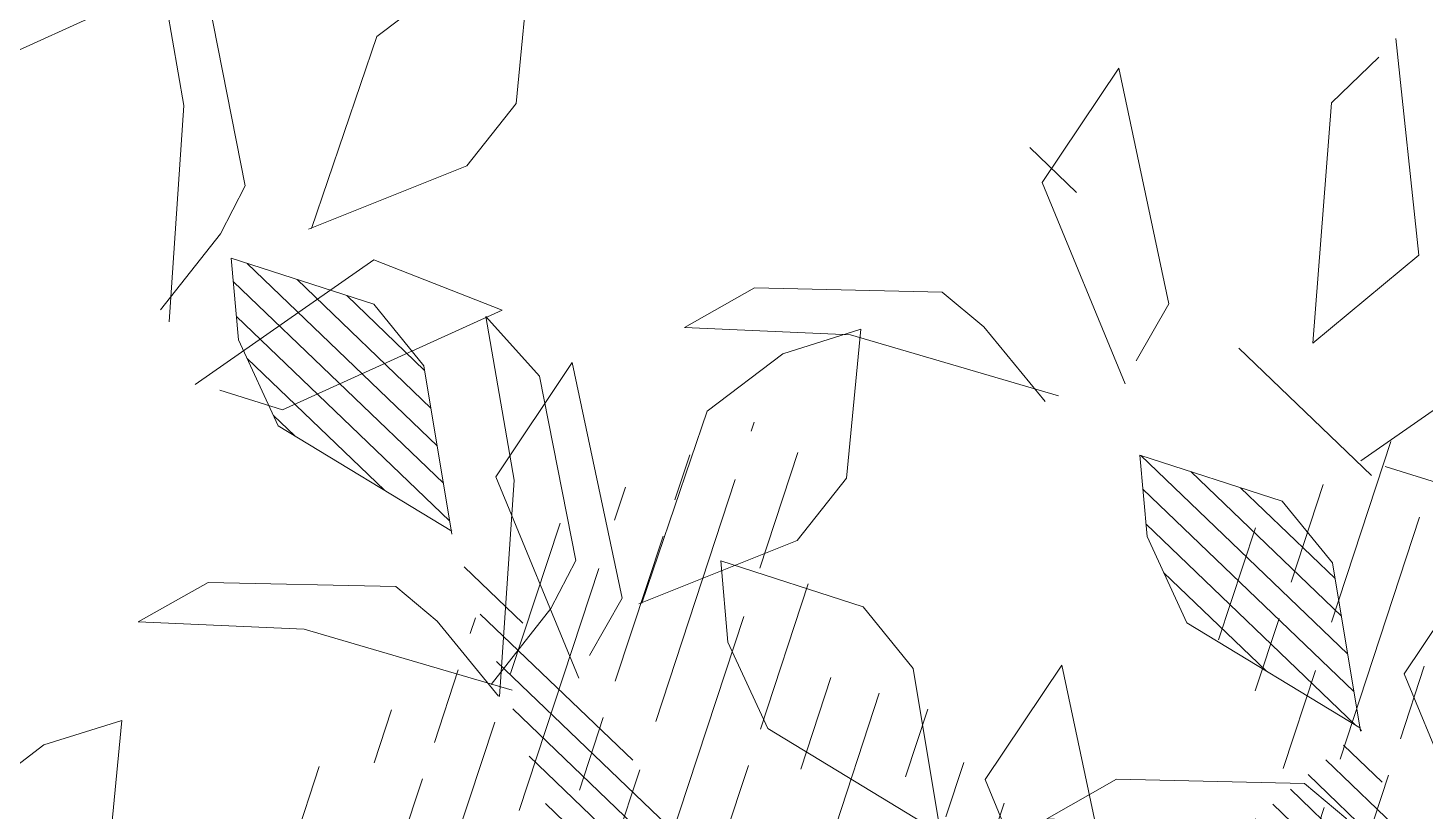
# Model space of a CAD drawing. Header units: millimetres. Extents: x 29001 to 40804, y -8833 to -5892.
# Drawn here: x 29458.98 to 29465.32, y -8316.67 to -8313.11 of the extents above; entities that cross this region are included whole.
import ezdxf

# ---------------------------------------------------------------- set-up
doc = ezdxf.new("R2010")
doc.units = ezdxf.units.MM
doc.layers.get('0').update_dxf_attribs({"lineweight": 0})
for name, color, linetype, lineweight in [('250', 250, 'Continuous', 0), ('251', 251, 'Continuous', 0), ('252', 252, 'Continuous', 0)]:
    doc.layers.add(name, color=color, linetype=linetype, lineweight=lineweight)
pattern_1 = [(44.99999999999999, (-1654799.557440551, 54995.25761950466), (-0.0105615167030975, 0.0105615167030975), [])]

# ---------------------------------------------------------------- blocks, each defined once
blk = doc.blocks.new('U1')
at = {"lineweight": 0, "true_color": 0x6c822b}
h = blk.add_hatch(dxfattribs=at)
h.set_pattern_fill('ANSI31', color=67, scale=0.1194899212860037, style=0)
h.set_pattern_definition([(44.99999999999999, (0, 4.365574568510056e-11), (-0.2682625242586764, 0.2682625242586763), [])])
edge = h.paths.add_edge_path()
edge.add_line((-2359701.447808456, 78421.5133471127), (-2359701.431868462, 78421.62357934567))
edge.add_line((-2359701.431868462, 78421.62357934567), (-2359701.399909436, 78421.66439743007))
edge.add_line((-2359701.399909435, 78421.6643974301), (-2359701.30758361, 78421.69634192748))
edge.add_line((-2359701.30758361, 78421.69634192745), (-2359701.311134542, 78421.64310102917))
edge.add_line((-2359701.311134541, 78421.64310102919), (-2359701.335991383, 78421.58631069612))
edge.add_line((-2359701.335991383, 78421.5863106961), (-2359701.447847814, 78421.51532262382))
edge.add_line((-2359701.728682051, 78421.73280511558), (-2359701.712742058, 78421.84303734855))
edge.add_line((-2359701.712742058, 78421.84303734856), (-2359701.680783031, 78421.88385543294))
edge.add_line((-2359701.680783031, 78421.88385543293), (-2359701.588457206, 78421.91579993033))
edge.add_line((-2359701.588457206, 78421.91579993034), (-2359701.592008138, 78421.86255903206))
edge.add_line((-2359701.592008138, 78421.86255903207), (-2359701.616864979, 78421.80576869899))
edge.add_line((-2359701.616864979, 78421.80576869898), (-2359701.72872141, 78421.73478062674))
edge.add_line((-2359702.115140365, 78422.11484374959), (-2359702.219353339, 78422.1541487723))
edge.add_line((-2359702.219353339, 78422.15414877232), (-2359702.252331131, 78422.19414828032))
edge.add_line((-2359702.252331131, 78422.19414828031), (-2359702.263643262, 78422.29118716196))
edge.add_line((-2359702.263643262, 78422.29118716197), (-2359702.212416326, 78422.27625386423))
edge.add_line((-2359702.212416326, 78422.27625386421), (-2359702.16231157, 78422.23975019316))
edge.add_line((-2359702.162311571, 78422.23975019317), (-2359702.117077999, 78422.1152307512))
edge.add_line((-2359702.368378384, 78421.59792537813), (-2359702.3525749, 78421.48767349139))
edge.add_line((-2359702.352574901, 78421.4876734914), (-2359702.371721321, 78421.43949766818))
edge.add_line((-2359702.37172132, 78421.43949766817), (-2359702.451286016, 78421.3828057978))
edge.add_line((-2359702.451286016, 78421.3828057978), (-2359702.462898357, 78421.43488608116))
edge.add_line((-2359702.462898357, 78421.43488608116), (-2359702.455071384, 78421.49638195895))
edge.add_line((-2359702.455071384, 78421.49638195898), (-2359702.36778334, 78421.59604120276))
edge.add_line((-2359701.998010804, 78421.19581095825), (-2359701.982207321, 78421.08555907151))
edge.add_line((-2359701.982207321, 78421.08555907151), (-2359702.001353742, 78421.03738324827))
edge.add_line((-2359702.001353742, 78421.03738324827), (-2359702.080918436, 78420.9806913779))
edge.add_line((-2359702.080918436, 78420.98069137789), (-2359702.092530778, 78421.03277166127))
edge.add_line((-2359702.092530778, 78421.03277166128), (-2359702.084703804, 78421.09426753907))
edge.add_line((-2359702.084703805, 78421.09426753907), (-2359701.997415761, 78421.19392678286))
edge.add_line((-2359701.22760394, 78422.19655739544), (-2359701.211663947, 78422.30678962839))
edge.add_line((-2359701.211663947, 78422.30678962836), (-2359701.179704921, 78422.34760771274))
edge.add_line((-2359701.17970492, 78422.34760771277), (-2359701.087379096, 78422.37955221017))
edge.add_line((-2359701.087379096, 78422.37955221017), (-2359701.090930026, 78422.32631131189))
edge.add_line((-2359701.090930027, 78422.32631131187), (-2359701.115786869, 78422.26952097878))
edge.add_line((-2359701.115786869, 78422.26952097878), (-2359701.2276433, 78422.19853290655))
at = {"lineweight": 0}
h = blk.add_hatch(dxfattribs=at)
h.set_pattern_fill('ANSI31', color=41, scale=0.1194899212860037, style=0)
h.set_pattern_definition([(44.99999999999999, (-1654800.058448323, 54995.41408089871), (-0.0105615167030975, 0.0105615167030975), [])])
edge = h.paths.add_edge_path()
edge.add_line((-2359701.818176034, 78422.05588246092), (-2359701.802236042, 78422.16611469389))
edge.add_line((-2359701.802236042, 78422.16611469389), (-2359701.770277014, 78422.20693277825))
edge.add_line((-2359701.770277014, 78422.20693277825), (-2359701.677951191, 78422.23887727565))
edge.add_line((-2359701.677951191, 78422.23887727565), (-2359701.681502122, 78422.18563637737))
edge.add_line((-2359701.681502122, 78422.18563637738), (-2359701.706358961, 78422.12884604433))
edge.add_line((-2359701.706358961, 78422.12884604433), (-2359701.818215393, 78422.05785797206))
edge.add_line((-2359701.955499116, 78421.69358096462), (-2359702.059712091, 78421.73288598734))
edge.add_line((-2359702.059712091, 78421.73288598734), (-2359702.092689882, 78421.77288549535))
edge.add_line((-2359702.092689882, 78421.77288549533), (-2359702.104002014, 78421.86992437698))
edge.add_line((-2359702.104002014, 78421.86992437697), (-2359702.052775078, 78421.8549910792))
edge.add_line((-2359702.052775078, 78421.85499107922), (-2359702.002670323, 78421.81848740816))
edge.add_line((-2359702.002670323, 78421.81848740816), (-2359701.957436751, 78421.6939679662))
edge.add_line((-2359701.787284472, 78421.45112166143), (-2359701.77148099, 78421.3408697747))
edge.add_line((-2359701.77148099, 78421.34086977472), (-2359701.79062741, 78421.29269395147))
edge.add_line((-2359701.79062741, 78421.29269395146), (-2359701.870192106, 78421.23600208109))
edge.add_line((-2359701.870192106, 78421.23600208109), (-2359701.881804446, 78421.28808236445))
edge.add_line((-2359701.881804445, 78421.28808236447), (-2359701.873977473, 78421.34957824227))
edge.add_line((-2359701.873977473, 78421.34957824225), (-2359701.786689429, 78421.44923748604))
edge.add_line((-2359701.052934989, 78421.44473887306), (-2359701.037131507, 78421.33448698632))
edge.add_line((-2359701.037131506, 78421.33448698634), (-2359701.056277927, 78421.2863111631))
edge.add_line((-2359701.056277927, 78421.2863111631), (-2359701.135842621, 78421.22961929273))
edge.add_line((-2359701.135842621, 78421.22961929273), (-2359701.147454961, 78421.28169957611))
edge.add_line((-2359701.147454962, 78421.28169957611), (-2359701.13962799, 78421.34319545388))
edge.add_line((-2359701.139627989, 78421.34319545387), (-2359701.052339945, 78421.44285469766))
h = blk.add_hatch(dxfattribs=at)
h.set_pattern_fill('ANSI31', color=63, scale=0.1194899212860037, style=0)
h.set_pattern_definition(pattern_1)
edge = h.paths.add_edge_path()
edge.add_line((-2359700.946800684, 78421.35688571866), (-2359700.930860689, 78421.46711795162))
edge.add_line((-2359700.93086069, 78421.4671179516), (-2359700.898901664, 78421.507936036))
edge.add_line((-2359700.898901664, 78421.507936036), (-2359700.806575838, 78421.5398805334))
edge.add_line((-2359700.806575838, 78421.53988053341), (-2359700.81012677, 78421.48663963511))
edge.add_line((-2359700.810126771, 78421.48663963511), (-2359700.834983612, 78421.42984930205))
edge.add_line((-2359700.834983611, 78421.42984930205), (-2359700.946840041, 78421.35886122979))
edge.add_line((-2359701.227674279, 78421.5763437215), (-2359701.211734286, 78421.68657595449))
edge.add_line((-2359701.211734286, 78421.68657595453), (-2359701.179775259, 78421.7273940389))
edge.add_line((-2359701.179775259, 78421.72739403888), (-2359701.087449435, 78421.75933853629))
edge.add_line((-2359701.087449435, 78421.75933853627), (-2359701.091000366, 78421.70609763799))
edge.add_line((-2359701.091000366, 78421.70609763799), (-2359701.115857206, 78421.6493073049))
edge.add_line((-2359701.115857206, 78421.64930730492), (-2359701.227713638, 78421.57831923268))
edge.add_line((-2359701.614132594, 78421.95838235553), (-2359701.718345567, 78421.99768737824))
edge.add_line((-2359701.718345566, 78421.99768737824), (-2359701.751323359, 78422.03768688627))
edge.add_line((-2359701.751323359, 78422.03768688627), (-2359701.76263549, 78422.13472576792))
edge.add_line((-2359701.76263549, 78422.13472576792), (-2359701.711408555, 78422.11979247013))
edge.add_line((-2359701.711408555, 78422.11979247014), (-2359701.661303799, 78422.08328879913))
edge.add_line((-2359701.661303799, 78422.08328879911), (-2359701.616070227, 78421.95876935712))
edge.add_line((-2359701.867370612, 78421.44146398405), (-2359701.851567129, 78421.33121209731))
edge.add_line((-2359701.851567129, 78421.33121209731), (-2359701.87071355, 78421.2830362741))
edge.add_line((-2359701.87071355, 78421.2830362741), (-2359701.950278244, 78421.22634440371))
edge.add_line((-2359701.950278245, 78421.22634440371), (-2359701.961890585, 78421.27842468712))
edge.add_line((-2359701.961890584, 78421.27842468715), (-2359701.954063613, 78421.33992056492))
edge.add_line((-2359701.954063613, 78421.3399205649), (-2359701.866775569, 78421.43957980869))
edge.add_line((-2359701.497003033, 78421.03934956416), (-2359701.48119955, 78420.92909767742))
edge.add_line((-2359701.48119955, 78420.92909767744), (-2359701.500345971, 78420.88092185422))
edge.add_line((-2359701.500345971, 78420.88092185423), (-2359701.579910664, 78420.82422998385))
edge.add_line((-2359701.579910664, 78420.82422998385), (-2359701.591523005, 78420.87631026722))
edge.add_line((-2359701.591523005, 78420.8763102672), (-2359701.583696033, 78420.937806145))
edge.add_line((-2359701.583696033, 78420.93780614501), (-2359701.496407989, 78421.03746538878))
edge.add_line((-2359700.72659617, 78422.04009600135), (-2359700.710656175, 78422.1503282343))
edge.add_line((-2359700.710656175, 78422.15032823433), (-2359700.67869715, 78422.19114631871))
edge.add_line((-2359700.67869715, 78422.19114631871), (-2359700.586371324, 78422.22309081611))
edge.add_line((-2359700.586371324, 78422.2230908161), (-2359700.589922255, 78422.1698499178))
edge.add_line((-2359700.589922255, 78422.16984991782), (-2359700.614779097, 78422.11305958475))
edge.add_line((-2359700.614779097, 78422.11305958475), (-2359700.726635528, 78422.04207151251))
at = {"lineweight": 0, "true_color": 0xf9de58}
h = blk.add_hatch(dxfattribs=at)
h.set_pattern_fill('ANSI31', color=41, scale=0.1194899212860037, style=0)
h.set_pattern_definition(pattern_1)
edge = h.paths.add_edge_path()
edge.add_line((-2359701.317168264, 78421.89942106688), (-2359701.301228269, 78422.00965329983))
edge.add_line((-2359701.301228269, 78422.00965329981), (-2359701.269269244, 78422.05047138421))
edge.add_line((-2359701.269269244, 78422.05047138421), (-2359701.176943419, 78422.08241588161))
edge.add_line((-2359701.176943419, 78422.08241588162), (-2359701.180494349, 78422.02917498333))
edge.add_line((-2359701.180494349, 78422.02917498331), (-2359701.20535119, 78421.97238465025))
edge.add_line((-2359701.20535119, 78421.97238465025), (-2359701.31720762, 78421.90139657799))
edge.add_line((-2359701.454491346, 78421.53711957058), (-2359701.558704318, 78421.57642459327))
edge.add_line((-2359701.558704318, 78421.57642459327), (-2359701.59168211, 78421.61642410129))
edge.add_line((-2359701.59168211, 78421.6164241013), (-2359701.602994243, 78421.71346298295))
edge.add_line((-2359701.602994243, 78421.71346298294), (-2359701.551767306, 78421.69852968516))
edge.add_line((-2359701.551767306, 78421.69852968515), (-2359701.501662551, 78421.6620260141))
edge.add_line((-2359701.501662551, 78421.6620260141), (-2359701.456428979, 78421.53750657215))
edge.add_line((-2359701.286276701, 78421.29466026736), (-2359701.270473218, 78421.18440838064))
edge.add_line((-2359701.270473218, 78421.18440838062), (-2359701.289619639, 78421.13623255739))
edge.add_line((-2359701.289619639, 78421.13623255742), (-2359701.369184333, 78421.07954068705))
edge.add_line((-2359701.369184334, 78421.07954068703), (-2359701.380796674, 78421.13162097041))
edge.add_line((-2359701.380796674, 78421.13162097041), (-2359701.372969701, 78421.1931168482))
edge.add_line((-2359701.372969701, 78421.19311684818), (-2359701.285681657, 78421.29277609197))
edge.add_line((-2359700.551927218, 78421.28827747902), (-2359700.536123734, 78421.17802559228))
edge.add_line((-2359700.536123734, 78421.17802559226), (-2359700.555270154, 78421.12984976901))
edge.add_line((-2359700.555270155, 78421.129849769), (-2359700.634834851, 78421.07315789865))
edge.add_line((-2359700.634834851, 78421.07315789866), (-2359700.646447191, 78421.12523818204))
edge.add_line((-2359700.646447191, 78421.12523818205), (-2359700.638620219, 78421.18673405984))
edge.add_line((-2359700.638620219, 78421.18673405984), (-2359700.551332173, 78421.28639330363))
at = {"color": 67, "lineweight": 0, "true_color": 0x6c822b}
for points in [[(-2359700.360022466, 78422.35424178807), (-2359700.400718849, 78422.34059426731), (-2359700.545318889, 78422.4026458523), (-2359700.462340291, 78422.43713192703), (-2359700.344060918, 78422.35826255385)], [(-2359700.539509166, 78422.19028821174), (-2359700.579622844, 78422.23913422815), (-2359700.596416984, 78422.27011022094), (-2359700.575233253, 78422.39089145389), (-2359700.541028961, 78422.43062067946), (-2359700.557420979, 78422.32332774404), (-2359700.544887128, 78422.18238341293)], [(-2359700.63717008, 78422.24095630014), (-2359700.741383053, 78422.28026132284), (-2359700.774360844, 78422.3202608309), (-2359700.785672977, 78422.41729971251), (-2359700.73444604, 78422.40236641477), (-2359700.684341286, 78422.36586274374), (-2359700.639107713, 78422.24134330178)], [(-2359701.175650734, 78422.14397683297), (-2359701.197742191, 78422.18077925031), (-2359701.168286914, 78422.33534948615), (-2359701.116740181, 78422.2617446515), (-2359701.168286915, 78422.12925569975)], [(-2359700.72659617, 78422.04009600138), (-2359700.710656175, 78422.15032823433), (-2359700.67869715, 78422.19114631871), (-2359700.586371324, 78422.22309081613), (-2359700.589922255, 78422.16984991782), (-2359700.614779097, 78422.11305958474), (-2359700.726635528, 78422.04207151251)], [(-2359700.577134474, 78422.13722760722), (-2359700.617830855, 78422.12358008645), (-2359700.762430897, 78422.18563167145), (-2359700.679452298, 78422.22011774621), (-2359700.561172924, 78422.141248373)], [(-2359700.750235498, 78421.9413602969), (-2359700.790349176, 78421.99020631332), (-2359700.807143316, 78422.02118230614), (-2359700.785959584, 78422.14196353903), (-2359700.751755293, 78422.18169276463), (-2359700.76814731, 78422.07439982923), (-2359700.755613459, 78421.93345549812)], [(-2359700.847896412, 78421.99202838534), (-2359700.952109385, 78422.03133340806), (-2359700.985087175, 78422.07133291608), (-2359700.996399309, 78422.16837179768), (-2359700.945172371, 78422.15343849995), (-2359700.895067617, 78422.1169348289), (-2359700.849834044, 78421.99241538694)], [(-2359701.336984979, 78422.07166784347), (-2359701.377681362, 78422.05802032266), (-2359701.522281404, 78422.12007190766), (-2359701.439302804, 78422.15455798239), (-2359701.321023431, 78422.07568860923)], [(-2359700.814961998, 78421.95913060011), (-2359700.837053456, 78421.99593301742), (-2359700.80759818, 78422.1505032533), (-2359700.756051445, 78422.07689841867), (-2359700.80759818, 78421.9444094669)], [(-2359701.317168264, 78421.89942106686), (-2359701.301228269, 78422.00965329981), (-2359701.269269244, 78422.05047138422), (-2359701.176943419, 78422.08241588162), (-2359701.180494349, 78422.02917498334), (-2359701.20535119, 78421.97238465025), (-2359701.31720762, 78421.90139657799)], [(-2359701.042089973, 78421.83604486518), (-2359701.02614998, 78421.94627709815), (-2359700.994190954, 78421.98709518254), (-2359700.901865127, 78422.01903967996), (-2359700.905416059, 78421.96579878165), (-2359700.9302729, 78421.90900844858), (-2359701.042129331, 78421.83802037635)], [(-2359700.755043623, 78421.93381499854), (-2359700.715982412, 78421.9835066699), (-2359700.689349943, 78422.00657758032), (-2359700.566840719, 78422.01190173249), (-2359700.520677645, 78421.98705589681), (-2359700.628983145, 78421.97995723509), (-2359700.763921113, 78421.93736443331)], [(-2359701.405534091, 78421.81845566562), (-2359701.427625549, 78421.85525808291), (-2359701.398170273, 78422.0098283188), (-2359701.346623539, 78421.93622348418), (-2359701.398170273, 78421.8037345324)], [(-2359701.130455801, 78421.75507946395), (-2359701.152547259, 78421.79188188128), (-2359701.123091983, 78421.94645211716), (-2359701.071545249, 78421.87284728253), (-2359701.123091983, 78421.74035833075)], [(-2359700.360274526, 78421.74655509769), (-2359700.4644875, 78421.78586012044), (-2359700.497465292, 78421.82585962846), (-2359700.508777424, 78421.92289851009), (-2359700.457550487, 78421.9079652123), (-2359700.407445732, 78421.87146154126), (-2359700.36221216, 78421.74694209931)], [(-2359701.345615717, 78421.79314006402), (-2359701.306554506, 78421.84283173538), (-2359701.279922036, 78421.8659026458), (-2359701.157412813, 78421.87122679803), (-2359701.111249739, 78421.84638096232), (-2359701.219555238, 78421.83928230061), (-2359701.354493206, 78421.7966894988)]]:
    blk.add_lwpolyline(points, dxfattribs=at)
at = {"color": 63, "lineweight": 0}
blk.add_lwpolyline([(-2359701.115732359, 78422.11866123142), (-2359701.076671146, 78422.16835290277), (-2359701.050038679, 78422.19142381317), (-2359700.927529455, 78422.19674796535), (-2359700.88136638, 78422.17190212967), (-2359700.98967188, 78422.16480346797), (-2359701.124609848, 78422.12221066617)], dxfattribs=at)
at = {"layer": '250', "lineweight": 0}
blk.add_lwpolyline([(-2359701.168255475, 78418.6944044607), (-2359701.136679416, 78418.66532864784), (-2359701.121334726, 78418.50872688672), (-2359701.191551589, 78418.56480120734), (-2359701.179472997, 78418.70645040649)], dxfattribs=at)
blk = doc.blocks.new('cc')
at = {"layer": '251', "color": 66, "linetype": 'Continuous', "true_color": 0x608d07}
for p, q in [((1.480867601447244, -3.561316282908592), (1.080525269941063, -3.330178530046396)), ((1.607163617729384, -3.5274753678259), (1.366958218823129, -3.388792716108583)), ((1.787317666905437, -3.631487356613434), (1.66721496745231, -3.562146030755684)), ((1.961278399254297, -3.838681586343228), (1.560936067748116, -3.607543833481031)), ((1.634811216794333, -3.756953625863389), (1.472649832778188, -3.663329707149387)), ((1.648635015182663, -3.871692755577897), (1.528532315731354, -3.802351429718328)), ((2.014148277941786, -3.975963980230517), (1.714879683095205, -3.803181176434009)), ((1.052772196007936, -3.954703015841005), (0.80315996646641, -3.810589327922571)), ((1.870090305625126, -3.999550027127043), (1.708686364909227, -3.906363418507681)), ((1.726032336395292, -4.023136073883506), (1.540331664016776, -3.915921740695921)), ((1.047412505877219, -4.058366552490043), (0.9571035817934899, -4.006226670860997)), ((1.016646345467962, -4.254119611579881), (0.6644773147381784, -4.050794726888853)), ((1.062934468633102, -4.174086117862316), (0.950910263651167, -4.109408912961953)), ((0.5996698121216468, -4.440409918021032), (0.1993274806154659, -4.209272165157017)), ((0.7521762622382084, -4.314943648781991), (0.6320735627868999, -4.245602322924242)), ((0.9703582219699456, -4.334153105970472), (0.8184209301489318, -4.246432069638104)), ((0.9261369946216291, -4.522137878528156), (0.5257946631154482, -4.291000125664141)), ((1.052433010867389, -4.488296963427274), (0.8122276119647722, -4.349614311709956)), ((0.4609871603679494, -4.680615316974581), (0.06064482886176847, -4.449477564112385)), ((0.6134936104990629, -4.555149047740997), (0.4933909110477543, -4.485807721881429)), ((1.080080609926881, -4.717775221455668), (0.6797382784207002, -4.486637468591653)), ((0.7874543428752077, -4.762343277481705), (0.3871120113690267, -4.531205524619509)), ((0.294656909598416, -4.691342457925202), (0.0544515106939798, -4.552659806207885)), ((0.9137503591282439, -4.72850236238628), (0.6735449602256267, -4.589819710668962)), ((1.197664281098696, -4.678904230469925), (1.006205460920683, -4.568365429100595)), ((0.1697247716092534, -4.832728763662089), (-0.07803782288283401, -4.689682963038649)), ((0.4748109587744693, -4.795354446714555), (0.3547082593231607, -4.726013120854986)), ((0.790204443717812, -4.870689004137603), (0.5410556266688218, -4.72684286754702)), ((1.048600615195028, -4.806358194025961), (0.9738017088548077, -4.763173025316064)), ((1.174896633343451, -4.772517278097439), (1.160149076227754, -4.764002772026288)), ((0.3359775042899855, -4.821956868452617), (0.2484293596353382, -4.77141092356942)), ((0.922304599545896, -4.840199109468813), (0.86752280917608, -4.808570828052325)), ((0.5608330208979169, -4.845019307436814), (0.5348623085010331, -4.83002510964252))]:
    blk.add_line(p, q, dxfattribs=at)
blk = doc.blocks.new('MOBİLYALAR')
at = {"lineweight": 0, "extrusion": (7.374000000000131e-13, 3.02000000000002e-14, -1), "xscale": 6.952506840120427, "yscale": 6.952506840120427, "zscale": 6.952506840120427, "rotation": 358.8247405303607}
for p in [(16390884.37521367, -883578.6399442104), (16390885.03772735, -883603.9970458976)]:
    blk.add_blockref('U1', p, dxfattribs=at)
at = {"layer": '252', "lineweight": 0, "extrusion": (0, 0, -1), "xscale": 2.5, "yscale": 2.5, "zscale": 2.5, "rotation": 138.2177405299978}
blk.add_blockref('cc', (-323.2459700923464, -2003.955799812299), dxfattribs=at)

msp = doc.modelspace()

# ---------------------------------------------------------------- block references
at = {"color": 6}
msp.add_blockref('MOBİLYALAR', (29144.79192030808, -6321.79912104841), dxfattribs=at)

doc.saveas('drawing.dxf')
